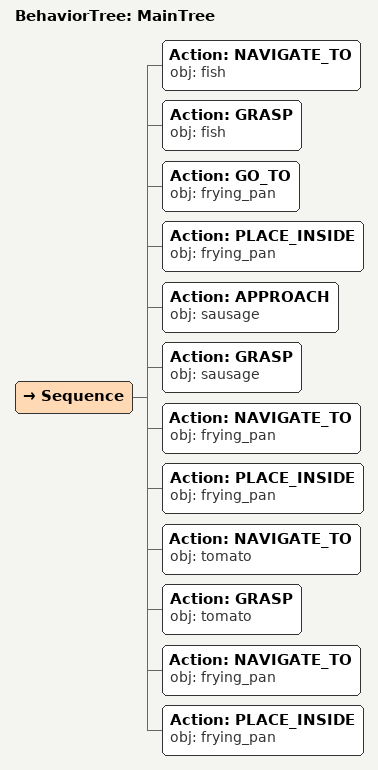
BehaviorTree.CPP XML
<root main_tree_to_execute="MainTree">
  <BehaviorTree ID="MainTree">
    <Sequence>
      <!-- Navigate to fish -->
      <Action ID="NAVIGATE_TO" obj="fish" />
      <!-- Grasp fish -->
      <Action ID="GRASP" obj="fish" />
      <!-- Go to frying_pan -->
      <Action ID="GO_TO" obj="frying_pan" />
      <!-- Place inside frying_pan -->
      <Action ID="PLACE_INSIDE" obj="frying_pan" />
      <!-- Approach sausage -->
      <Action ID="APPROACH" obj="sausage" />
      <!-- Grasp sausage -->
      <Action ID="GRASP" obj="sausage" />
      <!-- Navigate to frying_pan -->
      <Action ID="NAVIGATE_TO" obj="frying_pan" />
      <!-- Place inside frying_pan -->
      <Action ID="PLACE_INSIDE" obj="frying_pan" />
      <!-- Navigate to tomato -->
      <Action ID="NAVIGATE_TO" obj="tomato" />
      <!-- Grasp tomato -->
      <Action ID="GRASP" obj="tomato" />
      <!-- Navigate to frying_pan -->
      <Action ID="NAVIGATE_TO" obj="frying_pan" />
      <!-- Place inside frying_pan -->
      <Action ID="PLACE_INSIDE" obj="frying_pan" />
    </Sequence>
  </BehaviorTree>
</root>
